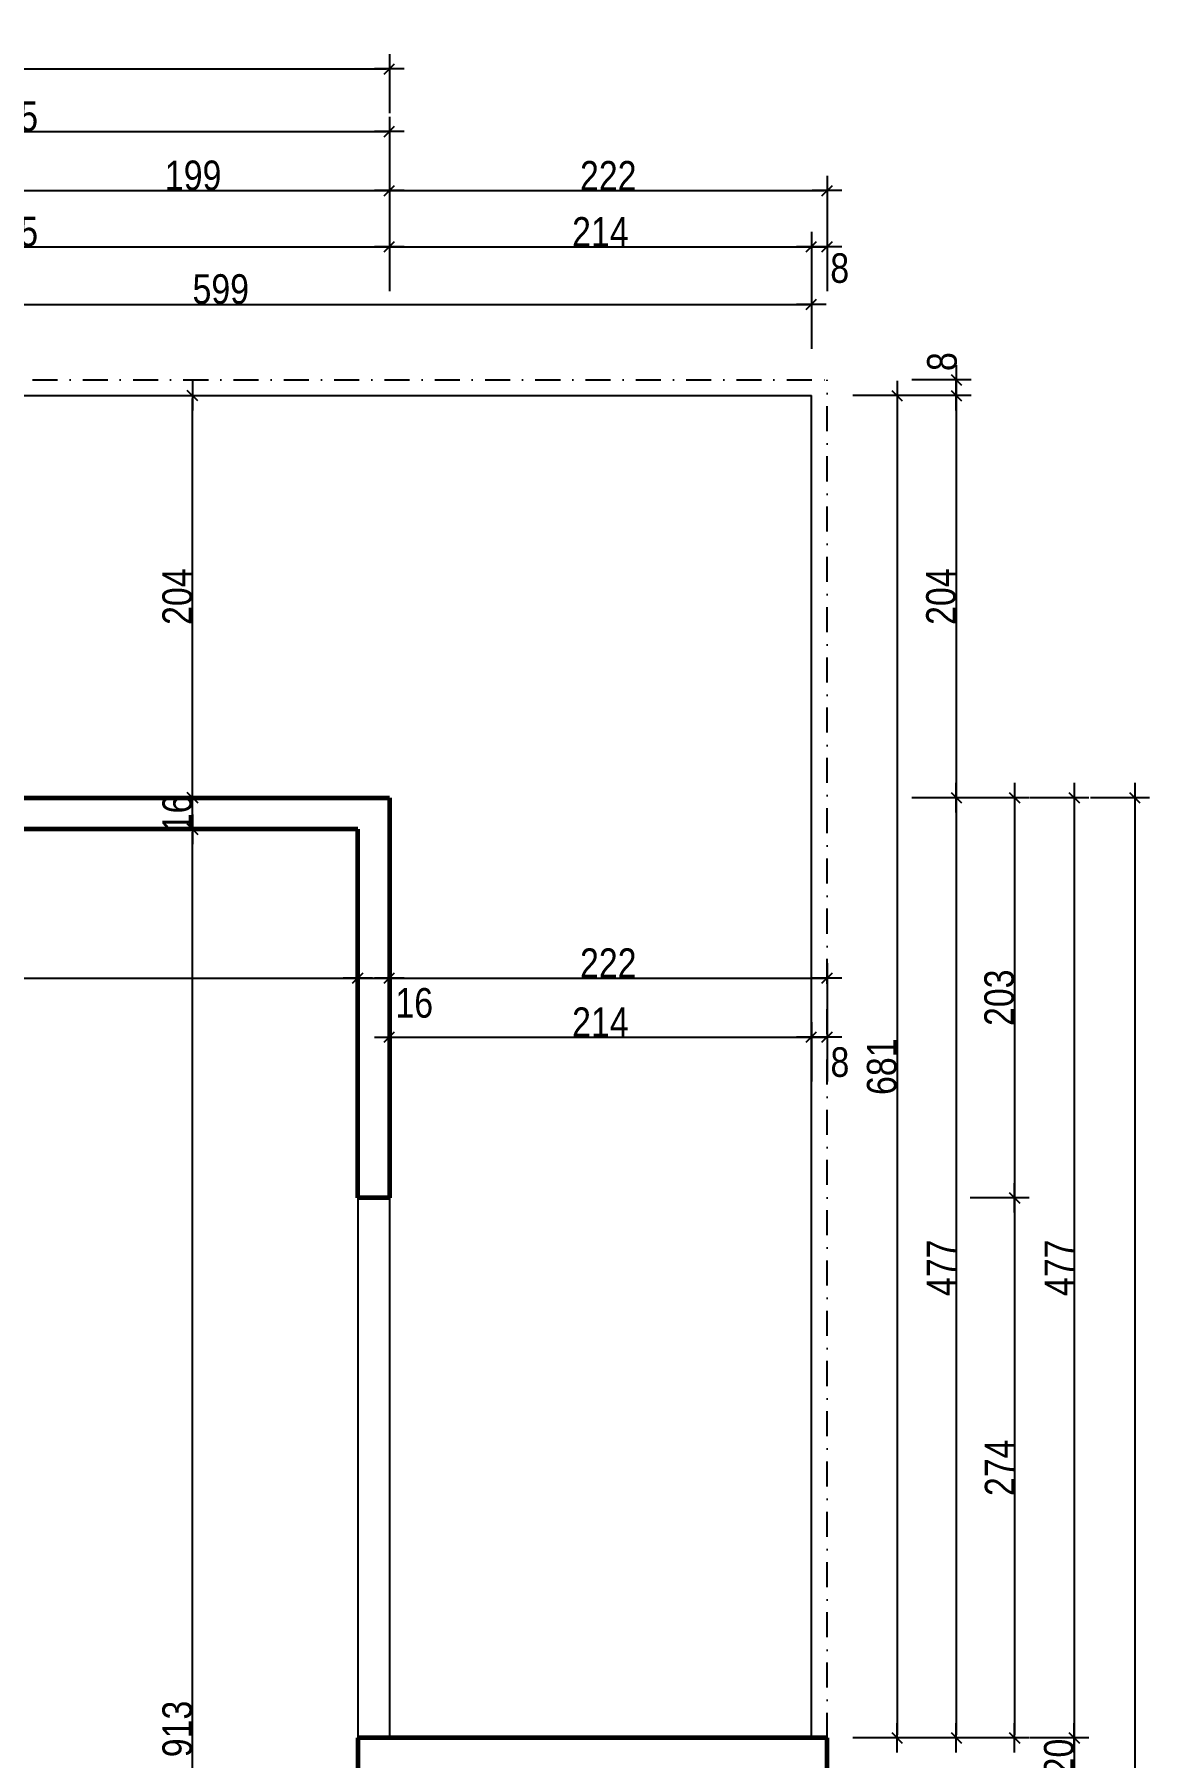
# Model space of a CAD drawing. Header units: centimetres. Extents: x 16433 to 114398, y -50094 to -12305.
# Drawn here: x 42242 to 42807, y -36815 to -35940 of the extents above; entities that cross this region are included whole.
import ezdxf

# ---------------------------------------------------------------- set-up
doc = ezdxf.new("R2010")
doc.units = ezdxf.units.CM
doc.header["$LTSCALE"] = 0.5
doc.linetypes.add('TIRETPTX2', pattern=[50.8, 25.4, -12.7, 0, -12.7])
doc.layers.get('DEFPOINTS').update_dxf_attribs({"linetype": 'CONTINUOUS'})
for name, color, linetype in [('01_cote_gen', 4, 'CONTINUOUS'), ('01_isolant ext', 2, 'TIRETPTX2'), ('01_linteaux', 2, 'CONTINUOUS'), ('AA_COTES', 2, 'CONTINUOUS')]:
    doc.layers.add(name, color=color, linetype=linetype)
doc.layers.add('01_murs_coup', color=5, linetype='CONTINUOUS', lineweight=60)
doc.styles.add('STYLE2', font='ARIALN.TTF')
doc.dimstyles.new('JB50', dxfattribs={"dimscale": 0.1, "dimtxt": 150, "dimasz": 15, "dimexe": 0.1, "dimexo": 0.1, "dimgap": 0.09, "dimtad": 1, "dimdec": 1, "dimdsep": 46, "dimtxsty": 'STYLE2', "dimblk1": 'BOND_G', "dimblk2": 'BOND_D', "dimsah": 1, "dimcen": 1.5, "dimdle": 0.01, "dimse1": 1, "dimse2": 1, "dimclrd": 4, "dimclre": 2, "dimclrt": 6, "dimazin": 2, "dimtfac": 2.333333, "dimtdec": 1, "dimtix": 1, "dimtmove": 2, "dimatfit": 3, "dimldrblk": 'BOND_G', "dimfxl": 1, "dimtolj": 1, "dimtzin": 0, "dimarcsym": 0})

# ---------------------------------------------------------------- blocks, each defined once
blk = doc.blocks.new('BOND_G')
at = {"layer": 'AA_COTES', "color": 0}
for p, q in [((0, -5), (0, 15)), ((5, 0), (-5, 0)), ((1.77, 1.77), (-1.77, -1.77))]:
    blk.add_line(p, q, dxfattribs=at)
blk = doc.blocks.new('BOND_D')
at = {"layer": 'AA_COTES', "color": 0}
for p, q in [((5, 0), (-5, 0)), ((-1.77, -1.77), (1.77, 1.77)), ((0, 5), (0, -15))]:
    blk.add_line(p, q, dxfattribs=at)
blk = doc.blocks.new('*D2672')
at = {"layer": '01_cote_gen', "color": 4, "lineweight": -2, "transparency": 16777216}
blk.add_line((42322.05, -37255.06), (42322.05, -36345.06), dxfattribs=at)
at = {"layer": 'DEFPOINTS', "color": 0}
for p in [(42314.55, -36343.56), (42322.05, -36343.56), (42314.55, -37256.56)]:
    blk.add_point(p, dxfattribs=at)
at = {"layer": '01_cote_gen', "color": 4, "lineweight": -2, "transparency": 16777216, "xscale": 1.5, "yscale": 1.5, "zscale": 1.5}
for name, p, rotation in [('BOND_D', (42322.05, -36343.56), 90), ('BOND_G', (42322.05, -37256.56), 270)]:
    blk.add_blockref(name, p, dxfattribs=dict(at, rotation=rotation))
at = {"layer": '01_cote_gen', "color": 6, "transparency": 16777216, "insert": (42314.38, -36800.06), "char_height": 15, "attachment_point": 5, "rotation": 90, "style": 'STYLE2'}
blk.add_mtext('\\A1;913', dxfattribs=at)
blk = doc.blocks.new('*D2673')
at = {"layer": '01_cote_gen', "color": 4, "lineweight": -2, "transparency": 16777216}
for p, q in [((42322.05, -36326.06), (42322.05, -36324.56)), ((42322.05, -36343.56), (42322.05, -36327.56)), ((42322.05, -36345.06), (42322.05, -36346.56))]:
    blk.add_line(p, q, dxfattribs=at)
at = {"layer": 'DEFPOINTS', "color": 0}
for p in [(42269.13, -36327.56), (42322.05, -36327.56), (42269.13, -36343.56)]:
    blk.add_point(p, dxfattribs=at)
at = {"layer": '01_cote_gen', "color": 4, "lineweight": -2, "transparency": 16777216, "xscale": 1.5, "yscale": 1.5, "zscale": 1.5}
for name, p, rotation in [('BOND_D', (42322.05, -36327.56), 270), ('BOND_G', (42322.05, -36343.56), 90)]:
    blk.add_blockref(name, p, dxfattribs=dict(at, rotation=rotation))
at = {"layer": '01_cote_gen', "color": 6, "transparency": 16777216, "insert": (42314.38, -36335.56), "char_height": 15, "attachment_point": 5, "rotation": 90, "style": 'STYLE2'}
blk.add_mtext('\\A1;16', dxfattribs=at)
blk = doc.blocks.new('*D2674')
at = {"layer": '01_cote_gen', "color": 4, "lineweight": -2, "transparency": 16777216}
blk.add_line((42799.88, -36329.06), (42799.88, -39014.04), dxfattribs=at)
at = {"layer": 'DEFPOINTS', "color": 0}
for p in [(42710.43, -36327.56), (42710.71, -39015.54), (42799.88, -39015.54)]:
    blk.add_point(p, dxfattribs=at)
at = {"layer": '01_cote_gen', "color": 4, "lineweight": -2, "transparency": 16777216, "xscale": 1.5, "yscale": 1.5, "zscale": 1.5}
for name, p, rotation in [('BOND_G', (42799.88, -36327.56), 90), ('BOND_D', (42799.88, -39015.54), 270)]:
    blk.add_blockref(name, p, dxfattribs=dict(at, rotation=rotation))
at = {"layer": '01_cote_gen', "color": 6, "transparency": 16777216, "insert": (42792.21, -37671.55), "char_height": 15, "attachment_point": 5, "rotation": 90, "style": 'STYLE2'}
blk.add_mtext('\\A1;2688', dxfattribs=at)
blk = doc.blocks.new('*D2678')
at = {"layer": '01_linteaux', "color": 4, "lineweight": -2, "transparency": 16777216}
blk.add_line((40889.39, -35957.83), (42420.38, -35957.83), dxfattribs=at)
at = {"layer": 'DEFPOINTS', "color": 0}
for p in [(42421.88, -35957.83), (40887.89, -36091.79), (42421.88, -36096.29)]:
    blk.add_point(p, dxfattribs=at)
at = {"layer": '01_linteaux', "color": 4, "lineweight": -2, "transparency": 16777216, "xscale": 1.5, "yscale": 1.5, "zscale": 1.5, "rotation": 180}
blk.add_blockref('BOND_G', (40887.89, -35957.83), dxfattribs=at)
at = {"layer": '01_linteaux', "color": 4, "lineweight": -2, "transparency": 16777216, "xscale": 1.5, "yscale": 1.5, "zscale": 1.5}
blk.add_blockref('BOND_D', (42421.88, -35957.83), dxfattribs=at)
at = {"layer": '01_linteaux', "color": 6, "transparency": 16777216, "insert": (41654.88, -35950.16), "char_height": 15, "attachment_point": 5, "style": 'STYLE2'}
blk.add_mtext('\\A1;1534', dxfattribs=at)
blk = doc.blocks.new('*D2681')
at = {"layer": '01_cote_gen', "color": 4, "lineweight": -2, "transparency": 16777216}
blk.add_line((41665.39, -36419.06), (42404.38, -36419.06), dxfattribs=at)
at = {"layer": 'DEFPOINTS', "color": 0}
for p in [(42405.88, -36419.06), (42405.88, -36437.26), (41663.89, -36441.56)]:
    blk.add_point(p, dxfattribs=at)
at = {"layer": '01_cote_gen', "color": 4, "lineweight": -2, "transparency": 16777216, "xscale": 1.5, "yscale": 1.5, "zscale": 1.5, "rotation": 180}
blk.add_blockref('BOND_G', (41663.89, -36419.06), dxfattribs=at)
at = {"layer": '01_cote_gen', "color": 4, "lineweight": -2, "transparency": 16777216, "xscale": 1.5, "yscale": 1.5, "zscale": 1.5}
blk.add_blockref('BOND_D', (42405.88, -36419.06), dxfattribs=at)
at = {"layer": '01_cote_gen', "color": 6, "transparency": 16777216, "insert": (42034.89, -36411.52), "char_height": 15, "attachment_point": 5, "style": 'STYLE2'}
blk.add_mtext('\\A1;742', dxfattribs=at)
blk = doc.blocks.new('*D2682')
at = {"layer": '01_cote_gen', "color": 4, "lineweight": -2, "transparency": 16777216}
blk.add_line((42407.38, -36419.06), (42420.38, -36419.06), dxfattribs=at)
at = {"layer": 'DEFPOINTS', "color": 0}
for p in [(42421.88, -36419.06), (42405.88, -36473.98), (42421.88, -36473.98)]:
    blk.add_point(p, dxfattribs=at)
at = {"layer": '01_cote_gen', "color": 4, "lineweight": -2, "transparency": 16777216, "xscale": 1.5, "yscale": 1.5, "zscale": 1.5, "rotation": 180}
blk.add_blockref('BOND_G', (42405.88, -36419.06), dxfattribs=at)
at = {"layer": '01_cote_gen', "color": 4, "lineweight": -2, "transparency": 16777216, "xscale": 1.5, "yscale": 1.5, "zscale": 1.5}
blk.add_blockref('BOND_D', (42421.88, -36419.06), dxfattribs=at)
at = {"layer": '01_cote_gen', "color": 6, "transparency": 16777216, "insert": (42434.5, -36431.75), "char_height": 15, "attachment_point": 5, "style": 'STYLE2'}
blk.add_mtext('\\A1;16', dxfattribs=at)
blk = doc.blocks.new('*D2714')
at = {"layer": '01_cote_gen', "color": 4, "lineweight": -2, "transparency": 16777216}
blk.add_line((42769.14, -36329.06), (42769.14, -36803.06), dxfattribs=at)
at = {"layer": 'DEFPOINTS', "color": 0}
for p in [(42710.43, -36327.56), (42729.92, -36804.56), (42769.14, -36804.56)]:
    blk.add_point(p, dxfattribs=at)
at = {"layer": '01_cote_gen', "color": 4, "lineweight": -2, "transparency": 16777216, "xscale": 1.5, "yscale": 1.5, "zscale": 1.5}
for name, p, rotation in [('BOND_G', (42769.14, -36327.56), 90), ('BOND_D', (42769.14, -36804.56), 270)]:
    blk.add_blockref(name, p, dxfattribs=dict(at, rotation=rotation))
at = {"layer": '01_cote_gen', "color": 6, "transparency": 16777216, "insert": (42761.63, -36566.06), "char_height": 15, "attachment_point": 5, "rotation": 90, "style": 'STYLE2'}
blk.add_mtext('\\A1;477', dxfattribs=at)
blk = doc.blocks.new('*D2715')
at = {"layer": '01_cote_gen', "color": 4, "lineweight": -2, "transparency": 16777216}
blk.add_line((42769.14, -36806.06), (42769.14, -36823.06), dxfattribs=at)
at = {"layer": 'DEFPOINTS', "color": 0}
for p in [(42746.64, -36804.56), (42729.92, -36824.56), (42769.14, -36824.56)]:
    blk.add_point(p, dxfattribs=at)
at = {"layer": '01_cote_gen', "color": 4, "lineweight": -2, "transparency": 16777216, "xscale": 1.5, "yscale": 1.5, "zscale": 1.5}
for name, p, rotation in [('BOND_G', (42769.14, -36804.56), 90), ('BOND_D', (42769.14, -36824.56), 270)]:
    blk.add_blockref(name, p, dxfattribs=dict(at, rotation=rotation))
at = {"layer": '01_cote_gen', "color": 6, "transparency": 16777216, "insert": (42761.47, -36814.56), "char_height": 15, "attachment_point": 5, "rotation": 90, "style": 'STYLE2'}
blk.add_mtext('\\A1;20', dxfattribs=at)
blk = doc.blocks.new('*D2717')
at = {"layer": '01_cote_gen', "color": 4, "lineweight": -2, "transparency": 16777216}
blk.add_line((42738.9, -36329.06), (42738.9, -36529.06), dxfattribs=at)
at = {"layer": 'DEFPOINTS', "color": 0}
for p in [(42606.93, -36327.56), (42701.43, -36530.56), (42738.9, -36530.56)]:
    blk.add_point(p, dxfattribs=at)
at = {"layer": '01_cote_gen', "color": 4, "lineweight": -2, "transparency": 16777216, "xscale": 1.5, "yscale": 1.5, "zscale": 1.5}
for name, p, rotation in [('BOND_G', (42738.9, -36327.56), 90), ('BOND_D', (42738.9, -36530.56), 270)]:
    blk.add_blockref(name, p, dxfattribs=dict(at, rotation=rotation))
at = {"layer": '01_cote_gen', "color": 6, "transparency": 16777216, "insert": (42731.23, -36429.06), "char_height": 15, "attachment_point": 5, "rotation": 90, "style": 'STYLE2'}
blk.add_mtext('\\A1;203', dxfattribs=at)
blk = doc.blocks.new('*D2718')
at = {"layer": '01_cote_gen', "color": 4, "lineweight": -2, "transparency": 16777216}
blk.add_line((42738.9, -36532.06), (42738.9, -36803.06), dxfattribs=at)
at = {"layer": 'DEFPOINTS', "color": 0}
for p in [(42716.4, -36530.56), (42587.83, -36804.56), (42738.9, -36804.56)]:
    blk.add_point(p, dxfattribs=at)
at = {"layer": '01_cote_gen', "color": 4, "lineweight": -2, "transparency": 16777216, "xscale": 1.5, "yscale": 1.5, "zscale": 1.5}
for name, p, rotation in [('BOND_G', (42738.9, -36530.56), 90), ('BOND_D', (42738.9, -36804.56), 270)]:
    blk.add_blockref(name, p, dxfattribs=dict(at, rotation=rotation))
at = {"layer": '01_cote_gen', "color": 6, "transparency": 16777216, "insert": (42731.36, -36667.56), "char_height": 15, "attachment_point": 5, "rotation": 90, "style": 'STYLE2'}
blk.add_mtext('\\A1;274', dxfattribs=at)
blk = doc.blocks.new('*D2734')
at = {"layer": '01_cote_gen', "color": 4, "lineweight": -2, "transparency": 16777216}
blk.add_line((42038.39, -35989.55), (42420.38, -35989.55), dxfattribs=at)
at = {"layer": 'DEFPOINTS', "color": 0}
for p in [(42421.88, -35980.33), (42421.88, -35989.55), (42036.89, -36012.05)]:
    blk.add_point(p, dxfattribs=at)
at = {"layer": '01_cote_gen', "color": 4, "lineweight": -2, "transparency": 16777216, "xscale": 1.5, "yscale": 1.5, "zscale": 1.5, "rotation": 180}
blk.add_blockref('BOND_G', (42036.89, -35989.55), dxfattribs=at)
at = {"layer": '01_cote_gen', "color": 4, "lineweight": -2, "transparency": 16777216, "xscale": 1.5, "yscale": 1.5, "zscale": 1.5}
blk.add_blockref('BOND_D', (42421.88, -35989.55), dxfattribs=at)
at = {"layer": '01_cote_gen', "color": 6, "transparency": 16777216, "insert": (42229.39, -35981.88), "char_height": 15, "attachment_point": 5, "style": 'STYLE2'}
blk.add_mtext('\\A1;385', dxfattribs=at)
blk = doc.blocks.new('*D2743')
at = {"layer": '01_cote_gen', "color": 4, "lineweight": -2, "transparency": 16777216}
blk.add_line((42224.39, -36019.57), (42420.38, -36019.57), dxfattribs=at)
at = {"layer": 'DEFPOINTS', "color": 0}
for p in [(42421.88, -36012.05), (42421.88, -36019.57), (42222.89, -36042.07)]:
    blk.add_point(p, dxfattribs=at)
at = {"layer": '01_cote_gen', "color": 4, "lineweight": -2, "transparency": 16777216, "xscale": 1.5, "yscale": 1.5, "zscale": 1.5, "rotation": 180}
blk.add_blockref('BOND_G', (42222.89, -36019.57), dxfattribs=at)
at = {"layer": '01_cote_gen', "color": 4, "lineweight": -2, "transparency": 16777216, "xscale": 1.5, "yscale": 1.5, "zscale": 1.5}
blk.add_blockref('BOND_D', (42421.88, -36019.57), dxfattribs=at)
at = {"layer": '01_cote_gen', "color": 6, "transparency": 16777216, "insert": (42322.38, -36011.91), "char_height": 15, "attachment_point": 5, "style": 'STYLE2'}
blk.add_mtext('\\A1;199', dxfattribs=at)
blk = doc.blocks.new('*D2750')
at = {"layer": '01_cote_gen', "color": 4, "lineweight": -2, "transparency": 16777216}
blk.add_line((42423.38, -36048.03), (42634.38, -36048.03), dxfattribs=at)
at = {"layer": 'DEFPOINTS', "color": 0}
for p in [(42421.88, -36048.03), (42635.88, -36048.03), (42635.88, -36123.56)]:
    blk.add_point(p, dxfattribs=at)
at = {"layer": '01_cote_gen', "color": 4, "lineweight": -2, "transparency": 16777216, "xscale": 1.5, "yscale": 1.5, "zscale": 1.5, "rotation": 180}
blk.add_blockref('BOND_G', (42421.88, -36048.03), dxfattribs=at)
at = {"layer": '01_cote_gen', "color": 4, "lineweight": -2, "transparency": 16777216, "xscale": 1.5, "yscale": 1.5, "zscale": 1.5}
blk.add_blockref('BOND_D', (42635.88, -36048.03), dxfattribs=at)
at = {"layer": '01_cote_gen', "color": 6, "transparency": 16777216, "insert": (42528.88, -36040.49), "char_height": 15, "attachment_point": 5, "style": 'STYLE2'}
blk.add_mtext('\\A1;214', dxfattribs=at)
blk = doc.blocks.new('*D2751')
at = {"layer": '01_cote_gen', "color": 4, "lineweight": -2, "transparency": 16777216}
blk.add_line((42038.39, -36048.03), (42420.38, -36048.03), dxfattribs=at)
at = {"layer": 'DEFPOINTS', "color": 0}
for p in [(42421.88, -36048.03), (42036.89, -36070.53), (42421.88, -36070.53)]:
    blk.add_point(p, dxfattribs=at)
at = {"layer": '01_cote_gen', "color": 4, "lineweight": -2, "transparency": 16777216, "xscale": 1.5, "yscale": 1.5, "zscale": 1.5, "rotation": 180}
blk.add_blockref('BOND_G', (42036.89, -36048.03), dxfattribs=at)
at = {"layer": '01_cote_gen', "color": 4, "lineweight": -2, "transparency": 16777216, "xscale": 1.5, "yscale": 1.5, "zscale": 1.5}
blk.add_blockref('BOND_D', (42421.88, -36048.03), dxfattribs=at)
at = {"layer": '01_cote_gen', "color": 6, "transparency": 16777216, "insert": (42229.39, -36040.37), "char_height": 15, "attachment_point": 5, "style": 'STYLE2'}
blk.add_mtext('\\A1;385', dxfattribs=at)
blk = doc.blocks.new('*D2752')
at = {"layer": '01_cote_gen', "color": 4, "lineweight": -2, "transparency": 16777216}
blk.add_line((42038.39, -36077.25), (42634.38, -36077.25), dxfattribs=at)
at = {"layer": 'DEFPOINTS', "color": 0}
for p in [(42036.89, -36070.53), (42635.88, -36070.53), (42635.88, -36077.25)]:
    blk.add_point(p, dxfattribs=at)
at = {"layer": '01_cote_gen', "color": 4, "lineweight": -2, "transparency": 16777216, "xscale": 1.5, "yscale": 1.5, "zscale": 1.5, "rotation": 180}
blk.add_blockref('BOND_G', (42036.89, -36077.25), dxfattribs=at)
at = {"layer": '01_cote_gen', "color": 4, "lineweight": -2, "transparency": 16777216, "xscale": 1.5, "yscale": 1.5, "zscale": 1.5}
blk.add_blockref('BOND_D', (42635.88, -36077.25), dxfattribs=at)
at = {"layer": '01_cote_gen', "color": 6, "transparency": 16777216, "insert": (42336.39, -36069.58), "char_height": 15, "attachment_point": 5, "style": 'STYLE2'}
blk.add_mtext('\\A1;599', dxfattribs=at)
blk = doc.blocks.new('*D2753')
at = {"layer": '01_cote_gen', "color": 4, "lineweight": -2, "transparency": 16777216}
blk.add_line((42709.38, -36125.06), (42709.38, -36326.06), dxfattribs=at)
at = {"layer": 'DEFPOINTS', "color": 0}
for p in [(42635.88, -36123.56), (42709.38, -36327.56), (42716.4, -36327.56)]:
    blk.add_point(p, dxfattribs=at)
at = {"layer": '01_cote_gen', "color": 4, "lineweight": -2, "transparency": 16777216, "xscale": 1.5, "yscale": 1.5, "zscale": 1.5}
for name, p, rotation in [('BOND_G', (42709.38, -36123.56), 90), ('BOND_D', (42709.38, -36327.56), 270)]:
    blk.add_blockref(name, p, dxfattribs=dict(at, rotation=rotation))
at = {"layer": '01_cote_gen', "color": 6, "transparency": 16777216, "insert": (42701.71, -36225.56), "char_height": 15, "attachment_point": 5, "rotation": 90, "style": 'STYLE2'}
blk.add_mtext('\\A1;204', dxfattribs=at)
blk = doc.blocks.new('*D2754')
at = {"layer": '01_cote_gen', "color": 4, "lineweight": -2, "transparency": 16777216}
blk.add_line((42709.38, -36329.06), (42709.38, -36803.06), dxfattribs=at)
at = {"layer": 'DEFPOINTS', "color": 0}
for p in [(42686.88, -36327.56), (42643.88, -36804.56), (42709.38, -36804.56)]:
    blk.add_point(p, dxfattribs=at)
at = {"layer": '01_cote_gen', "color": 4, "lineweight": -2, "transparency": 16777216, "xscale": 1.5, "yscale": 1.5, "zscale": 1.5}
for name, p, rotation in [('BOND_G', (42709.38, -36327.56), 90), ('BOND_D', (42709.38, -36804.56), 270)]:
    blk.add_blockref(name, p, dxfattribs=dict(at, rotation=rotation))
at = {"layer": '01_cote_gen', "color": 6, "transparency": 16777216, "insert": (42701.87, -36566.06), "char_height": 15, "attachment_point": 5, "rotation": 90, "style": 'STYLE2'}
blk.add_mtext('\\A1;477', dxfattribs=at)
blk = doc.blocks.new('*D2755')
at = {"layer": '01_cote_gen', "color": 4, "lineweight": -2, "transparency": 16777216}
blk.add_line((42679.34, -36125.06), (42679.34, -36803.06), dxfattribs=at)
at = {"layer": 'DEFPOINTS', "color": 0}
for p in [(42686.88, -36123.56), (42679.34, -36804.56), (42686.88, -36804.56)]:
    blk.add_point(p, dxfattribs=at)
at = {"layer": '01_cote_gen', "color": 4, "lineweight": -2, "transparency": 16777216, "xscale": 1.5, "yscale": 1.5, "zscale": 1.5}
for name, p, rotation in [('BOND_G', (42679.34, -36123.56), 90), ('BOND_D', (42679.34, -36804.56), 270)]:
    blk.add_blockref(name, p, dxfattribs=dict(at, rotation=rotation))
at = {"layer": '01_cote_gen', "color": 6, "transparency": 16777216, "insert": (42671.67, -36464.06), "char_height": 15, "attachment_point": 5, "rotation": 90, "style": 'STYLE2'}
blk.add_mtext('\\A1;681', dxfattribs=at)
blk = doc.blocks.new('*D2761')
at = {"layer": '01_cote_gen', "color": 4, "lineweight": -2, "transparency": 16777216}
blk.add_line((42423.38, -36419.06), (42642.38, -36419.06), dxfattribs=at)
at = {"layer": 'DEFPOINTS', "color": 0}
for p in [(42421.88, -36394.81), (42643.88, -36403.18), (42643.88, -36419.06)]:
    blk.add_point(p, dxfattribs=at)
at = {"layer": '01_cote_gen', "color": 4, "lineweight": -2, "transparency": 16777216, "xscale": 1.5, "yscale": 1.5, "zscale": 1.5, "rotation": 180}
blk.add_blockref('BOND_G', (42421.88, -36419.06), dxfattribs=at)
at = {"layer": '01_cote_gen', "color": 4, "lineweight": -2, "transparency": 16777216, "xscale": 1.5, "yscale": 1.5, "zscale": 1.5}
blk.add_blockref('BOND_D', (42643.88, -36419.06), dxfattribs=at)
at = {"layer": '01_cote_gen', "color": 6, "transparency": 16777216, "insert": (42532.88, -36411.52), "char_height": 15, "attachment_point": 5, "style": 'STYLE2'}
blk.add_mtext('\\A1;222', dxfattribs=at)
blk = doc.blocks.new('*D2779')
at = {"layer": '01_cote_gen', "color": 4, "lineweight": -2, "transparency": 16777216}
blk.add_line((42709.38, -36117.06), (42709.38, -36122.06), dxfattribs=at)
at = {"layer": 'DEFPOINTS', "color": 0}
for p in [(42635.88, -36115.56), (42635.88, -36123.56), (42709.38, -36123.56)]:
    blk.add_point(p, dxfattribs=at)
at = {"layer": '01_cote_gen', "color": 4, "lineweight": -2, "transparency": 16777216, "xscale": 1.5, "yscale": 1.5, "zscale": 1.5}
for name, p, rotation in [('BOND_G', (42709.38, -36115.56), 90), ('BOND_D', (42709.38, -36123.56), 270)]:
    blk.add_blockref(name, p, dxfattribs=dict(at, rotation=rotation))
at = {"layer": '01_cote_gen', "color": 6, "transparency": 16777216, "insert": (42702.2, -36106.31), "char_height": 15, "attachment_point": 5, "rotation": 90, "style": 'STYLE2'}
blk.add_mtext('\\A1;8', dxfattribs=at)
blk = doc.blocks.new('*D2780')
at = {"layer": '01_cote_gen', "color": 4, "lineweight": -2, "transparency": 16777216}
blk.add_line((42637.38, -36048.03), (42642.38, -36048.03), dxfattribs=at)
at = {"layer": 'DEFPOINTS', "color": 0}
for p in [(42643.88, -36048.03), (42635.88, -36095.72), (42643.88, -36115.56)]:
    blk.add_point(p, dxfattribs=at)
at = {"layer": '01_cote_gen', "color": 4, "lineweight": -2, "transparency": 16777216, "xscale": 1.5, "yscale": 1.5, "zscale": 1.5, "rotation": 180}
blk.add_blockref('BOND_G', (42635.88, -36048.03), dxfattribs=at)
at = {"layer": '01_cote_gen', "color": 4, "lineweight": -2, "transparency": 16777216, "xscale": 1.5, "yscale": 1.5, "zscale": 1.5}
blk.add_blockref('BOND_D', (42643.88, -36048.03), dxfattribs=at)
at = {"layer": '01_cote_gen', "color": 6, "transparency": 16777216, "insert": (42650.27, -36058.94), "char_height": 15, "attachment_point": 5, "style": 'STYLE2'}
blk.add_mtext('\\A1;8', dxfattribs=at)
blk = doc.blocks.new('*D2781')
at = {"layer": '01_cote_gen', "color": 4, "lineweight": -2, "transparency": 16777216}
blk.add_line((42322.05, -36326.06), (42322.05, -36125.06), dxfattribs=at)
at = {"layer": 'DEFPOINTS', "color": 0}
for p in [(42322.05, -36123.56), (42336.39, -36123.56), (42341.87, -36327.56)]:
    blk.add_point(p, dxfattribs=at)
at = {"layer": '01_cote_gen', "color": 4, "lineweight": -2, "transparency": 16777216, "xscale": 1.5, "yscale": 1.5, "zscale": 1.5}
for name, p, rotation in [('BOND_D', (42322.05, -36123.56), 90), ('BOND_G', (42322.05, -36327.56), 270)]:
    blk.add_blockref(name, p, dxfattribs=dict(at, rotation=rotation))
at = {"layer": '01_cote_gen', "color": 6, "transparency": 16777216, "insert": (42314.38, -36225.56), "char_height": 15, "attachment_point": 5, "rotation": 90, "style": 'STYLE2'}
blk.add_mtext('\\A1;204', dxfattribs=at)
blk = doc.blocks.new('*D3116')
at = {"layer": '01_cote_gen', "color": 4, "lineweight": -2, "transparency": 16777216}
blk.add_line((42423.38, -36449), (42634.38, -36449), dxfattribs=at)
at = {"layer": 'DEFPOINTS', "color": 0}
for p in [(42635.88, -36449), (42421.88, -36461.38), (42635.88, -36461.38)]:
    blk.add_point(p, dxfattribs=at)
at = {"layer": '01_cote_gen', "color": 4, "lineweight": -2, "transparency": 16777216, "xscale": 1.5, "yscale": 1.5, "zscale": 1.5, "rotation": 180}
blk.add_blockref('BOND_G', (42421.88, -36449), dxfattribs=at)
at = {"layer": '01_cote_gen', "color": 4, "lineweight": -2, "transparency": 16777216, "xscale": 1.5, "yscale": 1.5, "zscale": 1.5}
blk.add_blockref('BOND_D', (42635.88, -36449), dxfattribs=at)
at = {"layer": '01_cote_gen', "color": 6, "transparency": 16777216, "insert": (42528.88, -36441.46), "char_height": 15, "attachment_point": 5, "style": 'STYLE2'}
blk.add_mtext('\\A1;214', dxfattribs=at)
blk = doc.blocks.new('*D3117')
at = {"layer": '01_cote_gen', "color": 4, "lineweight": -2, "transparency": 16777216}
blk.add_line((42637.38, -36449), (42642.38, -36449), dxfattribs=at)
at = {"layer": 'DEFPOINTS', "color": 0}
for p in [(42643.88, -36449), (42635.88, -36464.06), (42643.88, -36464.06)]:
    blk.add_point(p, dxfattribs=at)
at = {"layer": '01_cote_gen', "color": 4, "lineweight": -2, "transparency": 16777216, "xscale": 1.5, "yscale": 1.5, "zscale": 1.5, "rotation": 180}
blk.add_blockref('BOND_G', (42635.88, -36449), dxfattribs=at)
at = {"layer": '01_cote_gen', "color": 4, "lineweight": -2, "transparency": 16777216, "xscale": 1.5, "yscale": 1.5, "zscale": 1.5}
blk.add_blockref('BOND_D', (42643.88, -36449), dxfattribs=at)
at = {"layer": '01_cote_gen', "color": 6, "transparency": 16777216, "insert": (42650.36, -36461.8), "char_height": 15, "attachment_point": 5, "style": 'STYLE2'}
blk.add_mtext('\\A1;8', dxfattribs=at)
blk = doc.blocks.new('*D3271')
at = {"layer": '01_cote_gen', "color": 4, "lineweight": -2, "transparency": 16777216}
blk.add_line((42423.38, -36019.57), (42642.38, -36019.57), dxfattribs=at)
at = {"layer": 'DEFPOINTS', "color": 0}
for p in [(42643.88, -36019.57), (42421.88, -36032.44), (42643.88, -36040.53)]:
    blk.add_point(p, dxfattribs=at)
at = {"layer": '01_cote_gen', "color": 4, "lineweight": -2, "transparency": 16777216, "xscale": 1.5, "yscale": 1.5, "zscale": 1.5, "rotation": 180}
blk.add_blockref('BOND_G', (42421.88, -36019.57), dxfattribs=at)
at = {"layer": '01_cote_gen', "color": 4, "lineweight": -2, "transparency": 16777216, "xscale": 1.5, "yscale": 1.5, "zscale": 1.5}
blk.add_blockref('BOND_D', (42643.88, -36019.57), dxfattribs=at)
at = {"layer": '01_cote_gen', "color": 6, "transparency": 16777216, "insert": (42532.88, -36012.03), "char_height": 15, "attachment_point": 5, "style": 'STYLE2'}
blk.add_mtext('\\A1;222', dxfattribs=at)

msp = doc.modelspace()

# ---------------------------------------------------------------- linework, layer by layer
at = {"layer": '01_isolant ext'}
for p in [(42036.891, -36115.557), (42643.882, -36804.556)]:
    msp.add_line(p, (42643.882, -36115.557), dxfattribs=at)
at = {"layer": '01_linteaux'}
for p, q in [((42036.891, -36123.557), (42635.882, -36123.557)), ((42635.882, -36804.556), (42635.882, -36123.557)), ((42405.884, -36530.556), (42405.884, -36804.556)), ((42421.884, -36530.556), (42421.884, -36804.556))]:
    msp.add_line(p, q, dxfattribs=at)
at = {"layer": '01_murs_coup'}
for p, q in [((42222.885, -36327.559), (42421.884, -36327.559)), ((42421.884, -36327.559), (42421.884, -36530.556)), ((42405.884, -36343.559), (42222.885, -36343.559)), ((42405.884, -36530.556), (42405.884, -36343.559)), ((42421.884, -36530.556), (42405.884, -36530.556)), ((42643.882, -36804.556), (42405.884, -36804.556)), ((42405.884, -36804.556), (42405.884, -36964.557)), ((42643.882, -36824.556), (42643.882, -36804.556))]:
    msp.add_line(p, q, dxfattribs=at)

# ---------------------------------------------------------------- dimensions: what is measured, and where the dimension line sits
at = {"layer": '01_cote_gen'}
for base, p1, p2, picture, middle in [((42421.884, -35989.55), (42036.891, -36012.05), (42421.884, -35980.329), '*D2734', (42229.387, -35981.882)), ((42421.884, -36019.574), (42222.885, -36042.074), (42421.884, -36012.05), '*D2743', (42322.385, -36011.906)), ((42643.882, -36019.574), (42421.884, -36032.443), (42643.882, -36040.535), '*D3271', (42532.883, -36012.034)), ((42421.884, -36048.035), (42036.891, -36070.535), (42421.884, -36070.535), '*D2751', (42229.387, -36040.367)), ((42635.882, -36048.035), (42421.884, -36048.035), (42635.882, -36123.557), '*D2750', (42528.883, -36040.495)), ((42635.882, -36077.246), (42036.891, -36070.535), (42635.882, -36070.535), '*D2752', (42336.387, -36069.578)), ((42405.884, -36419.062), (41663.889, -36441.562), (42405.884, -36437.258), '*D2681', (42034.887, -36411.523)), ((42643.882, -36419.062), (42421.884, -36394.811), (42643.882, -36403.176), '*D2761', (42532.883, -36411.523)), ((42635.882, -36448.997), (42421.884, -36461.376), (42635.882, -36461.376), '*D3116', (42528.883, -36441.458))]:
    dim = msp.add_linear_dim(base=base, p1=p1, p2=p2, dimstyle='JB50', dxfattribs=at)
    dim.commit()
    dim.dimension.update_dxf_attribs({"geometry": picture, "text_midpoint": middle})
for base, p1, p2, picture, middle in [((42643.882, -36048.035), (42635.882, -36095.721), (42643.882, -36115.557), '*D2780', (42650.275, -36058.942)), ((42421.884, -36419.062), (42405.884, -36473.985), (42421.884, -36473.985), '*D2682', (42434.5, -36431.747)), ((42643.882, -36448.997), (42635.882, -36464.056), (42643.882, -36464.056), '*D3117', (42650.363, -36461.802))]:
    dim = msp.add_linear_dim(base=base, p1=p1, p2=p2, dimstyle='JB50', dxfattribs=at)
    dim.commit()
    dim.dimension.update_dxf_attribs({"geometry": picture, "text_midpoint": middle, "dimtype": 160})
dim = msp.add_linear_dim(base=(42709.38, -36123.557), p1=(42635.882, -36115.557), p2=(42635.882, -36123.557), angle=90, dimstyle='JB50', dxfattribs=at)
dim.commit()
dim.dimension.update_dxf_attribs({"geometry": '*D2779', "text_midpoint": (42702.203, -36106.31), "dimtype": 160})
for base, p1, p2, picture, middle in [((42322.049, -36123.557), (42341.874, -36327.559), (42336.387, -36123.557), '*D2781', (42314.381, -36225.558)), ((42709.38, -36327.559), (42635.882, -36123.557), (42716.4, -36327.559), '*D2753', (42701.712, -36225.558)), ((42679.337, -36804.556), (42686.88, -36123.557), (42686.88, -36804.556), '*D2755', (42671.67, -36464.056)), ((42322.049, -36327.559), (42269.134, -36343.559), (42269.134, -36327.559), '*D2673', (42314.381, -36335.559)), ((42738.9, -36530.556), (42606.929, -36327.559), (42701.434, -36530.556), '*D2717', (42731.233, -36429.058)), ((42709.38, -36804.556), (42686.88, -36327.559), (42643.882, -36804.556), '*D2754', (42701.871, -36566.058)), ((42799.881, -39015.544), (42710.435, -36327.559), (42710.707, -39015.544), '*D2674', (42792.213, -37671.552)), ((42769.141, -36804.556), (42710.435, -36327.559), (42729.922, -36804.556), '*D2714', (42761.632, -36566.058)), ((42322.049, -36343.559), (42314.549, -37256.562), (42314.549, -36343.559), '*D2672', (42314.381, -36800.061)), ((42738.9, -36804.556), (42716.4, -36530.556), (42587.834, -36804.556), '*D2718', (42731.36, -36667.556)), ((42769.141, -36824.556), (42746.641, -36804.556), (42729.922, -36824.556), '*D2715', (42761.474, -36814.556))]:
    dim = msp.add_linear_dim(base=base, p1=p1, p2=p2, angle=90, dimstyle='JB50', dxfattribs=at)
    dim.commit()
    dim.dimension.update_dxf_attribs({"geometry": picture, "text_midpoint": middle})
at = {"layer": '01_linteaux'}
dim = msp.add_linear_dim(base=(42421.884, -35957.829), p1=(40887.886, -36091.791), p2=(42421.884, -36096.288), dimstyle='JB50', dxfattribs=at)
dim.commit()
dim.dimension.update_dxf_attribs({"geometry": '*D2678', "text_midpoint": (41654.885, -35950.161)})

doc.saveas('drawing.dxf')
